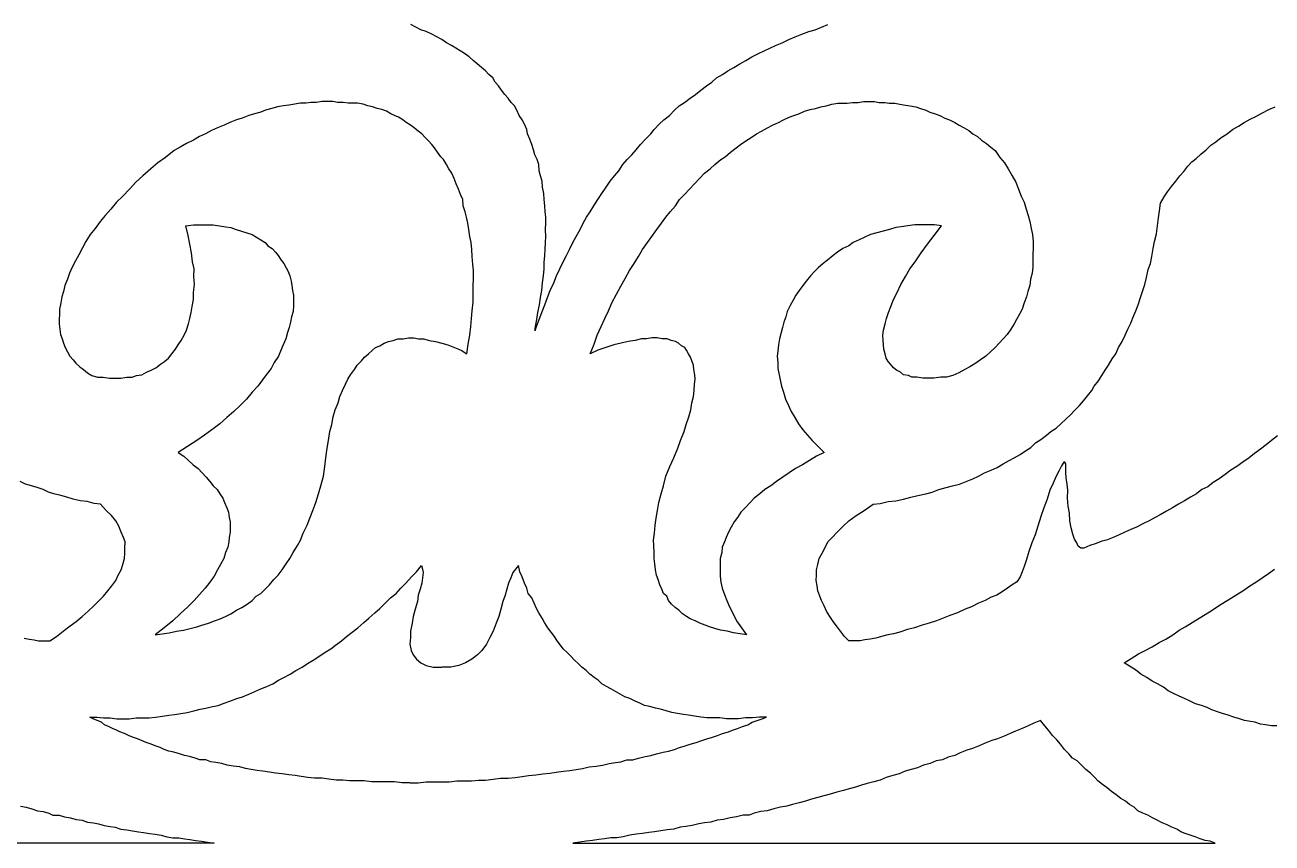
# Model space of a CAD drawing. Extents: x -550 to 550, y -550 to 550.
# Drawn here: x -146.01 to -100.31, y -479.98 to -449.99 of the extents above; entities that cross this region are included whole.
import ezdxf

# ---------------------------------------------------------------- set-up
doc = ezdxf.new("R2010")
doc.units = 0
doc.layers.add('LAYER_1', color=18, linetype='CONTINUOUS')

msp = doc.modelspace()

# ---------------------------------------------------------------- linework, layer by layer
at = {"layer": 'LAYER_1'}
for points in [[(-127.318, -461.182), (-127.32, -461.187), (-127.319, -461.177), (-127.324, -461.187), (-127.298, -461.043), (-127.254, -460.786), (-127.21, -460.529), (-127.157, -460.241), (-127.113, -459.984), (-127.069, -459.727), (-127.044, -459.438), (-126.999, -459.182), (-126.982, -458.925), (-126.974, -458.7), (-126.957, -458.443), (-126.948, -458.219), (-126.931, -457.962), (-126.922, -457.737), (-126.931, -457.481), (-126.923, -457.256), (-126.914, -457.031), (-126.941, -456.839), (-126.959, -456.614), (-126.977, -456.39), (-126.994, -456.165), (-127.039, -455.94), (-127.056, -455.716), (-127.109, -455.523), (-127.162, -455.331), (-127.18, -455.106), (-127.233, -454.914), (-127.321, -454.753), (-127.374, -454.561), (-127.426, -454.368), (-127.505, -454.175), (-127.585, -453.983), (-127.619, -453.822), (-127.698, -453.63), (-127.786, -453.47), (-127.9, -453.309), (-127.979, -453.117), (-128.066, -452.956), (-128.189, -452.828), (-128.303, -452.667), (-128.426, -452.539), (-128.539, -452.378), (-128.653, -452.218), (-128.775, -452.09), (-128.862, -451.929), (-129.011, -451.801), (-129.133, -451.672), (-129.282, -451.544), (-129.43, -451.416), (-129.579, -451.287), (-129.727, -451.159), (-129.902, -451.031), (-130.059, -450.934), (-130.216, -450.838), (-130.374, -450.742), (-130.557, -450.646), (-130.731, -450.517), (-130.915, -450.421), (-131.098, -450.325), (-131.307, -450.228), (-131.5, -450.164), (-131.683, -450.068), (-131.866, -449.972)], [(-127.317, -461.182), (-127.318, -461.187), (-127.314, -461.177), (-127.315, -461.187), (-127.261, -461.043), (-127.163, -460.786), (-127.065, -460.529), (-126.958, -460.241), (-126.86, -459.984), (-126.763, -459.727), (-126.629, -459.438), (-126.532, -459.182), (-126.407, -458.925), (-126.291, -458.7), (-126.167, -458.443), (-126.051, -458.219), (-125.927, -457.962), (-125.812, -457.737), (-125.661, -457.481), (-125.545, -457.256), (-125.43, -457.031), (-125.297, -456.839), (-125.155, -456.614), (-125.013, -456.39), (-124.871, -456.165), (-124.703, -455.94), (-124.561, -455.716), (-124.402, -455.523), (-124.242, -455.331), (-124.101, -455.106), (-123.942, -454.914), (-123.765, -454.753), (-123.606, -454.561), (-123.447, -454.368), (-123.261, -454.175), (-123.076, -453.983), (-122.953, -453.822), (-122.768, -453.63), (-122.591, -453.47), (-122.389, -453.309), (-122.204, -453.117), (-122.028, -452.956), (-121.834, -452.828), (-121.631, -452.667), (-121.438, -452.539), (-121.235, -452.378), (-121.033, -452.218), (-120.84, -452.09), (-120.665, -451.929), (-120.445, -451.801), (-120.252, -451.672), (-120.032, -451.544), (-119.813, -451.416), (-119.594, -451.287), (-119.374, -451.159), (-119.129, -451.031), (-118.918, -450.934), (-118.708, -450.838), (-118.498, -450.742), (-118.261, -450.646), (-118.016, -450.517), (-117.78, -450.421), (-117.543, -450.325), (-117.28, -450.228), (-117.052, -450.164), (-116.816, -450.068), (-116.58, -449.972)], [(-100.102, -465.054), (-100.327, -465.214), (-100.525, -465.375), (-100.724, -465.535), (-100.95, -465.696), (-101.148, -465.856), (-101.374, -466.017), (-101.601, -466.177), (-101.82, -466.306), (-102.019, -466.466), (-102.246, -466.626), (-102.465, -466.755), (-102.665, -466.915), (-102.878, -467.012), (-103.077, -467.172), (-103.298, -467.3), (-103.518, -467.429), (-103.738, -467.557), (-103.958, -467.685), (-104.179, -467.814), (-104.4, -467.942), (-104.586, -468.038), (-104.807, -468.167), (-105.02, -468.263), (-105.269, -468.391), (-105.483, -468.488), (-105.697, -468.584), (-105.911, -468.68), (-106.125, -468.776), (-106.367, -468.873), (-106.539, -468.905), (-106.753, -469.001), (-106.988, -469.065), (-107.202, -469.162), (-107.312, -469.162), (-107.408, -469.097), (-107.461, -468.969), (-107.541, -468.841), (-107.607, -468.648), (-107.665, -468.423), (-107.716, -468.167), (-107.732, -467.878), (-107.783, -467.621), (-107.798, -467.332), (-107.786, -467.044), (-107.817, -466.819), (-107.847, -466.594), (-107.857, -466.402), (-107.867, -466.209), (-107.865, -466.081), (-107.905, -466.017), (-107.932, -466.017), (-108.016, -466.145), (-108.116, -466.338), (-108.215, -466.53), (-108.329, -466.787), (-108.444, -467.044), (-108.546, -467.365), (-108.675, -467.685), (-108.777, -468.006), (-108.886, -468.359), (-108.988, -468.68), (-109.111, -468.969), (-109.213, -469.29), (-109.308, -469.579), (-109.395, -469.835), (-109.467, -470.028), (-109.54, -470.221), (-109.625, -470.349), (-109.667, -470.413), (-109.828, -470.509), (-109.996, -470.638), (-110.191, -470.766), (-110.387, -470.894), (-110.595, -470.959), (-110.819, -471.087), (-111.062, -471.183), (-111.314, -471.312), (-111.557, -471.408), (-111.837, -471.536), (-112.108, -471.633), (-112.353, -471.729), (-112.597, -471.825), (-112.869, -471.921), (-113.133, -471.986), (-113.405, -472.082), (-113.67, -472.146), (-113.942, -472.242), (-114.179, -472.306), (-114.381, -472.338), (-114.618, -472.403), (-114.827, -472.467), (-115.029, -472.499), (-115.231, -472.531), (-115.405, -472.563), (-115.571, -472.563), (-115.71, -472.563), (-115.821, -472.563), (-115.975, -472.403), (-116.122, -472.21), (-116.268, -472.018), (-116.395, -471.857), (-116.513, -471.665), (-116.631, -471.472), (-116.722, -471.28), (-116.812, -471.087), (-116.883, -470.927), (-116.946, -470.734), (-116.98, -470.541), (-117.015, -470.349), (-116.995, -470.156), (-117.002, -469.964), (-116.954, -469.771), (-116.898, -469.547), (-116.795, -469.354), (-116.692, -469.162), (-116.582, -468.937), (-116.432, -468.776), (-116.247, -468.584), (-116.026, -468.359), (-115.814, -468.167), (-115.547, -467.974), (-115.252, -467.782), (-114.923, -467.557), (-114.668, -467.525), (-114.378, -467.461), (-114.096, -467.429), (-113.807, -467.365), (-113.545, -467.3), (-113.282, -467.236), (-112.993, -467.172), (-112.758, -467.108), (-112.516, -467.012), (-112.254, -466.947), (-112.02, -466.883), (-111.758, -466.819), (-111.516, -466.723), (-111.274, -466.626), (-111.06, -466.53), (-110.838, -466.402), (-110.596, -466.306), (-110.382, -466.209), (-110.16, -466.081), (-109.939, -465.953), (-109.752, -465.856), (-109.531, -465.728), (-109.337, -465.6), (-109.143, -465.471), (-108.969, -465.311), (-108.775, -465.182), (-108.574, -465.022), (-108.408, -464.894), (-108.214, -464.765), (-108.041, -464.605), (-107.867, -464.444), (-107.694, -464.284), (-107.548, -464.123), (-107.367, -463.931), (-107.221, -463.77), (-107.068, -463.578), (-106.915, -463.385), (-106.824, -463.225), (-106.671, -463.032), (-106.545, -462.84), (-106.419, -462.647), (-106.294, -462.455), (-106.161, -462.23), (-106.035, -462.038), (-105.929, -461.813), (-105.797, -461.588), (-105.691, -461.364), (-105.586, -461.139), (-105.48, -460.914), (-105.409, -460.722), (-105.296, -460.465), (-105.218, -460.241), (-105.132, -459.984), (-105.054, -459.759), (-104.968, -459.502), (-104.91, -459.246), (-104.844, -458.957), (-104.766, -458.732), (-104.707, -458.476), (-104.668, -458.187), (-104.609, -457.93), (-104.543, -457.641), (-104.504, -457.352), (-104.465, -457.064), (-104.433, -456.807), (-104.394, -456.518), (-104.262, -456.293), (-104.138, -456.101), (-103.987, -455.908), (-103.836, -455.716), (-103.686, -455.523), (-103.542, -455.363), (-103.392, -455.17), (-103.249, -455.01), (-103.086, -454.881), (-102.916, -454.721), (-102.72, -454.561), (-102.551, -454.4), (-102.362, -454.272), (-102.166, -454.111), (-101.951, -453.983), (-101.755, -453.822), (-101.54, -453.694), (-101.325, -453.566), (-101.11, -453.437), (-100.903, -453.341), (-100.662, -453.213), (-100.421, -453.084), (-100.187, -452.988)], [(-146.039, -472.467), (-145.855, -472.499), (-145.671, -472.531), (-145.514, -472.563), (-145.348, -472.563), (-145.21, -472.563), (-145.099, -472.563), (-144.856, -472.403), (-144.603, -472.21), (-144.35, -472.018), (-144.135, -471.857), (-143.91, -471.665), (-143.686, -471.472), (-143.489, -471.28), (-143.292, -471.087), (-143.133, -470.927), (-142.964, -470.734), (-142.823, -470.541), (-142.681, -470.349), (-142.596, -470.156), (-142.482, -469.964), (-142.424, -469.771), (-142.356, -469.547), (-142.352, -469.354), (-142.349, -469.162), (-142.336, -468.937), (-142.397, -468.776), (-142.476, -468.584), (-142.572, -468.359), (-142.678, -468.167), (-142.839, -467.974), (-143.027, -467.782), (-143.233, -467.557), (-143.47, -467.525), (-143.724, -467.461), (-143.988, -467.429), (-144.242, -467.365), (-144.469, -467.3), (-144.696, -467.236), (-144.95, -467.172), (-145.149, -467.108), (-145.338, -467.012), (-145.565, -466.947), (-145.764, -466.883), (-145.99, -466.819), (-146.179, -466.723)], [(-131.898, -477.762), (-131.914, -477.762), (-132.194, -477.762), (-132.466, -477.73), (-132.718, -477.73), (-133.026, -477.73), (-133.306, -477.73), (-133.577, -477.698), (-133.829, -477.698), (-134.109, -477.698), (-134.352, -477.665), (-134.604, -477.665), (-134.875, -477.633), (-135.118, -477.601), (-135.398, -477.601), (-135.641, -477.569), (-135.884, -477.537), (-136.099, -477.505), (-136.342, -477.473), (-136.584, -477.441), (-136.827, -477.409), (-137.042, -477.377), (-137.284, -477.345), (-137.499, -477.312), (-137.714, -477.28), (-137.928, -477.248), (-138.134, -477.184), (-138.376, -477.152), (-138.591, -477.12), (-138.796, -477.056), (-139.01, -477.024), (-139.197, -476.992), (-139.374, -476.927), (-139.597, -476.927), (-139.774, -476.863), (-139.979, -476.799), (-140.165, -476.767), (-140.342, -476.703), (-140.547, -476.639), (-140.733, -476.606), (-140.909, -476.542), (-141.058, -476.478), (-141.235, -476.414), (-141.383, -476.35), (-141.56, -476.286), (-141.736, -476.221), (-141.884, -476.157), (-142.061, -476.093), (-142.209, -476.029), (-142.357, -475.965), (-142.533, -475.9), (-142.654, -475.836), (-142.802, -475.772), (-142.95, -475.708), (-143.098, -475.644), (-143.208, -475.547), (-143.356, -475.483), (-143.504, -475.419), (-143.624, -475.355), (-143.373, -475.355), (-143.132, -475.387), (-142.881, -475.387), (-142.64, -475.419), (-142.417, -475.419), (-142.194, -475.419), (-141.934, -475.387), (-141.711, -475.387), (-141.46, -475.387), (-141.227, -475.355), (-140.967, -475.323), (-140.734, -475.291), (-140.53, -475.259), (-140.297, -475.227), (-140.065, -475.194), (-139.823, -475.13), (-139.582, -475.066), (-139.377, -475.034), (-139.136, -474.97), (-138.931, -474.938), (-138.708, -474.842), (-138.495, -474.777), (-138.244, -474.681), (-138.03, -474.617), (-137.808, -474.521), (-137.585, -474.424), (-137.363, -474.328), (-137.14, -474.232), (-136.918, -474.136), (-136.714, -474.007), (-136.519, -473.911), (-136.288, -473.783), (-136.084, -473.654), (-135.853, -473.526), (-135.65, -473.397), (-135.446, -473.269), (-135.206, -473.109), (-135.003, -472.98), (-134.8, -472.852), (-134.625, -472.724), (-134.413, -472.563), (-134.229, -472.403), (-134.017, -472.242), (-133.806, -472.082), (-133.585, -471.889), (-133.401, -471.729), (-133.181, -471.536), (-132.998, -471.376), (-132.805, -471.183), (-132.613, -470.991), (-132.402, -470.83), (-132.238, -470.638), (-132.046, -470.445), (-131.845, -470.221), (-131.653, -470.028), (-131.48, -469.803), (-131.433, -469.932), (-131.414, -470.06), (-131.44, -470.253), (-131.466, -470.445), (-131.529, -470.67), (-131.592, -470.894), (-131.627, -471.119), (-131.708, -471.408), (-131.779, -471.665), (-131.823, -471.921), (-131.876, -472.21), (-131.884, -472.435), (-131.9, -472.691), (-131.852, -472.916), (-131.785, -473.077), (-131.664, -473.237), (-131.505, -473.365), (-131.31, -473.462), (-131.05, -473.526), (-130.745, -473.526), (-130.728, -473.526)], [(-131.892, -477.762), (-131.876, -477.762), (-131.595, -477.762), (-131.306, -477.73), (-131.054, -477.73), (-130.746, -477.73), (-130.466, -477.73), (-130.177, -477.698), (-129.925, -477.698), (-129.645, -477.698), (-129.384, -477.665), (-129.132, -477.665), (-128.844, -477.633), (-128.583, -477.601), (-128.303, -477.601), (-128.042, -477.569), (-127.782, -477.537), (-127.549, -477.505), (-127.289, -477.473), (-127.028, -477.441), (-126.768, -477.409), (-126.535, -477.377), (-126.275, -477.345), (-126.043, -477.312), (-125.81, -477.28), (-125.578, -477.248), (-125.337, -477.184), (-125.077, -477.152), (-124.845, -477.12), (-124.604, -477.056), (-124.372, -477.024), (-124.168, -476.992), (-123.956, -476.927), (-123.732, -476.927), (-123.52, -476.863), (-123.279, -476.799), (-123.075, -476.767), (-122.863, -476.703), (-122.623, -476.639), (-122.419, -476.606), (-122.207, -476.542), (-122.023, -476.478), (-121.811, -476.414), (-121.627, -476.35), (-121.415, -476.286), (-121.203, -476.221), (-121.02, -476.157), (-120.808, -476.093), (-120.624, -476.029), (-120.44, -475.965), (-120.229, -475.9), (-120.073, -475.836), (-119.889, -475.772), (-119.706, -475.708), (-119.522, -475.644), (-119.359, -475.547), (-119.176, -475.483), (-118.992, -475.419), (-118.837, -475.355), (-119.088, -475.355), (-119.347, -475.387), (-119.597, -475.387), (-119.856, -475.419), (-120.079, -475.419), (-120.302, -475.419), (-120.545, -475.387), (-120.768, -475.387), (-121.019, -475.387), (-121.234, -475.355), (-121.476, -475.323), (-121.691, -475.291), (-121.878, -475.259), (-122.092, -475.227), (-122.307, -475.194), (-122.514, -475.13), (-122.72, -475.066), (-122.906, -475.034), (-123.113, -474.97), (-123.299, -474.938), (-123.469, -474.842), (-123.647, -474.777), (-123.845, -474.681), (-124.023, -474.617), (-124.192, -474.521), (-124.362, -474.424), (-124.531, -474.328), (-124.701, -474.232), (-124.87, -474.136), (-125.003, -474.007), (-125.144, -473.911), (-125.305, -473.783), (-125.438, -473.654), (-125.598, -473.526), (-125.73, -473.397), (-125.863, -473.269), (-126.014, -473.109), (-126.146, -472.98), (-126.279, -472.852), (-126.383, -472.724), (-126.506, -472.563), (-126.602, -472.403), (-126.725, -472.242), (-126.848, -472.082), (-126.962, -471.889), (-127.057, -471.729), (-127.171, -471.536), (-127.266, -471.376), (-127.352, -471.183), (-127.438, -470.991), (-127.561, -470.83), (-127.619, -470.638), (-127.705, -470.445), (-127.781, -470.221), (-127.867, -470.028), (-127.916, -469.803), (-128.034, -469.932), (-128.124, -470.06), (-128.204, -470.253), (-128.284, -470.445), (-128.345, -470.67), (-128.406, -470.894), (-128.495, -471.119), (-128.574, -471.408), (-128.644, -471.665), (-128.742, -471.921), (-128.848, -472.21), (-128.965, -472.435), (-129.09, -472.691), (-129.263, -472.916), (-129.417, -473.077), (-129.628, -473.237), (-129.857, -473.365), (-130.106, -473.462), (-130.401, -473.526), (-130.706, -473.526), (-130.723, -473.526)], [(-100.129, -475.676), (-100.324, -475.676), (-100.54, -475.644), (-100.729, -475.612), (-100.938, -475.547), (-101.099, -475.515), (-101.315, -475.483), (-101.496, -475.419), (-101.706, -475.355), (-101.915, -475.291), (-102.124, -475.227), (-102.305, -475.162), (-102.514, -475.098), (-102.688, -475.002), (-102.897, -474.938), (-103.106, -474.874), (-103.308, -474.777), (-103.51, -474.681), (-103.711, -474.585), (-103.913, -474.489), (-104.114, -474.392), (-104.281, -474.264), (-104.503, -474.136), (-104.704, -474.039), (-104.898, -473.911), (-105.119, -473.783), (-105.306, -473.622), (-105.527, -473.494), (-105.721, -473.365), (-105.463, -473.205), (-105.205, -473.044), (-104.955, -472.916), (-104.705, -472.788), (-104.447, -472.627), (-104.197, -472.499), (-103.94, -472.338), (-103.711, -472.178), (-103.489, -472.05), (-103.233, -471.889), (-102.977, -471.729), (-102.755, -471.6), (-102.499, -471.44), (-102.271, -471.28), (-102.015, -471.119), (-101.794, -470.991), (-101.6, -470.862), (-101.345, -470.702), (-101.117, -470.541), (-100.897, -470.413), (-100.669, -470.253), (-100.442, -470.092), (-100.215, -469.932)], [(-146.175, -478.628), (-145.961, -478.66), (-145.756, -478.724), (-145.551, -478.789), (-145.336, -478.821), (-145.131, -478.885), (-144.982, -478.949), (-144.757, -478.949), (-144.552, -479.013), (-144.337, -479.045), (-144.131, -479.109), (-143.916, -479.142), (-143.711, -479.206), (-143.495, -479.238), (-143.308, -479.27), (-143.103, -479.334), (-142.887, -479.366), (-142.7, -479.398), (-142.494, -479.462), (-142.279, -479.495), (-142.064, -479.527), (-141.848, -479.559), (-141.661, -479.591), (-141.445, -479.623), (-141.23, -479.655), (-141.014, -479.687), (-140.808, -479.751), (-140.593, -479.783), (-140.368, -479.783), (-140.152, -479.815), (-139.964, -479.848), (-139.749, -479.88), (-139.533, -479.912), (-139.317, -479.944), (-139.077, -479.975), (-140.058, -479.975), (-141.039, -479.975), (-142.02, -479.975), (-143.002, -479.975), (-143.983, -479.975), (-144.964, -479.975), (-145.946, -479.975), (-146.927, -479.975)]]:
    msp.add_lwpolyline(points, dxfattribs=at)
for points in [[(-140.387, -465.664), (-140.18, -465.792), (-140.009, -465.953), (-139.839, -466.113), (-139.659, -466.241), (-139.515, -466.402), (-139.372, -466.562), (-139.228, -466.723), (-139.112, -466.883), (-138.958, -467.012), (-138.869, -467.172), (-138.752, -467.332), (-138.691, -467.493), (-138.61, -467.685), (-138.548, -467.846), (-138.523, -468.038), (-138.488, -468.199), (-138.49, -468.391), (-138.492, -468.584), (-138.522, -468.776), (-138.541, -468.937), (-138.571, -469.129), (-138.655, -469.322), (-138.722, -469.547), (-138.834, -469.739), (-138.955, -469.964), (-139.077, -470.188), (-139.226, -470.413), (-139.403, -470.638), (-139.607, -470.862), (-139.812, -471.087), (-140.044, -471.312), (-140.314, -471.568), (-140.584, -471.825), (-140.91, -472.082), (-141.236, -472.338), (-140.977, -472.306), (-140.718, -472.274), (-140.45, -472.21), (-140.191, -472.178), (-139.951, -472.114), (-139.71, -472.05), (-139.525, -471.986), (-139.285, -471.921), (-139.063, -471.825), (-138.85, -471.761), (-138.656, -471.665), (-138.462, -471.568), (-138.258, -471.44), (-138.064, -471.344), (-137.861, -471.215), (-137.685, -471.087), (-137.528, -470.927), (-137.362, -470.83), (-137.205, -470.67), (-137.047, -470.509), (-136.881, -470.317), (-136.724, -470.156), (-136.585, -469.964), (-136.437, -469.739), (-136.299, -469.547), (-136.179, -469.322), (-136.022, -469.065), (-135.911, -468.873), (-135.809, -468.616), (-135.671, -468.327), (-135.569, -468.07), (-135.458, -467.782), (-135.347, -467.493), (-135.254, -467.172), (-135.17, -466.883), (-135.068, -466.53), (-135.02, -466.177), (-134.982, -465.856), (-134.934, -465.503), (-134.878, -465.214), (-134.839, -464.894), (-134.765, -464.637), (-134.708, -464.348), (-134.634, -464.091), (-134.532, -463.835), (-134.467, -463.61), (-134.375, -463.385), (-134.255, -463.161), (-134.172, -462.968), (-134.072, -462.808), (-133.934, -462.615), (-133.834, -462.455), (-133.679, -462.294), (-133.56, -462.166), (-133.415, -462.038), (-133.27, -461.909), (-133.161, -461.813), (-133.007, -461.749), (-132.844, -461.652), (-132.69, -461.588), (-132.518, -461.556), (-132.337, -461.492), (-132.148, -461.492), (-131.95, -461.46), (-131.76, -461.46), (-131.58, -461.492), (-131.39, -461.492), (-131.192, -461.556), (-130.958, -461.588), (-130.732, -461.652), (-130.507, -461.717), (-130.263, -461.813), (-130.02, -461.909), (-129.812, -462.038), (-129.767, -461.685), (-129.704, -461.364), (-129.668, -461.043), (-129.64, -460.754), (-129.613, -460.465), (-129.577, -460.144), (-129.576, -459.855), (-129.576, -459.567), (-129.575, -459.278), (-129.574, -458.989), (-129.592, -458.764), (-129.618, -458.476), (-129.626, -458.219), (-129.66, -457.962), (-129.704, -457.737), (-129.739, -457.481), (-129.782, -457.256), (-129.826, -457.031), (-129.878, -456.839), (-129.948, -456.614), (-129.965, -456.39), (-130.043, -456.197), (-130.122, -456.005), (-130.201, -455.812), (-130.28, -455.62), (-130.358, -455.427), (-130.472, -455.267), (-130.56, -455.106), (-130.664, -454.914), (-130.77, -454.817), (-130.884, -454.657), (-130.998, -454.496), (-131.094, -454.368), (-131.217, -454.24), (-131.339, -454.111), (-131.462, -453.983), (-131.594, -453.887), (-131.743, -453.758), (-131.874, -453.662), (-132.032, -453.566), (-132.164, -453.47), (-132.322, -453.373), (-132.463, -453.309), (-132.603, -453.245), (-132.761, -453.149), (-132.928, -453.084), (-133.105, -453.052), (-133.272, -452.988), (-133.448, -452.956), (-133.615, -452.892), (-133.818, -452.86), (-133.978, -452.86), (-134.163, -452.86), (-134.34, -452.828), (-134.552, -452.828), (-134.728, -452.796), (-134.914, -452.796), (-135.127, -452.796), (-135.322, -452.828), (-135.535, -452.828), (-135.703, -452.86), (-135.916, -452.86), (-136.111, -452.892), (-136.333, -452.924), (-136.529, -452.956), (-136.751, -452.988), (-136.957, -453.052), (-137.188, -453.117), (-137.367, -453.181), (-137.599, -453.245), (-137.805, -453.309), (-138.047, -453.405), (-138.252, -453.47), (-138.494, -453.566), (-138.71, -453.662), (-138.952, -453.758), (-139.168, -453.855), (-139.394, -453.983), (-139.61, -454.079), (-139.836, -454.208), (-140.088, -454.336), (-140.314, -454.464), (-140.54, -454.593), (-140.86, -454.849), (-141.133, -455.042), (-141.389, -455.267), (-141.683, -455.523), (-141.94, -455.748), (-142.18, -456.005), (-142.421, -456.261), (-142.651, -456.486), (-142.866, -456.743), (-143.07, -456.967), (-143.247, -457.192), (-143.435, -457.449), (-143.613, -457.673), (-143.774, -457.93), (-143.898, -458.155), (-144.033, -458.411), (-144.157, -458.636), (-144.281, -458.861), (-144.379, -459.085), (-144.449, -459.31), (-144.547, -459.535), (-144.591, -459.759), (-144.651, -459.952), (-144.695, -460.176), (-144.739, -460.401), (-144.745, -460.594), (-144.752, -460.786), (-144.748, -460.947), (-144.727, -461.139), (-144.707, -461.332), (-144.649, -461.492), (-144.591, -461.652), (-144.533, -461.813), (-144.447, -461.973), (-144.362, -462.134), (-144.24, -462.262), (-144.144, -462.391), (-143.994, -462.519), (-143.862, -462.615), (-143.712, -462.744), (-143.551, -462.84), (-143.354, -462.904), (-143.137, -462.904), (-142.903, -462.936), (-142.686, -462.936), (-142.496, -462.936), (-142.269, -462.904), (-142.079, -462.904), (-141.923, -462.84), (-141.723, -462.808), (-141.558, -462.711), (-141.376, -462.647), (-141.211, -462.551), (-141.036, -462.423), (-140.898, -462.326), (-140.751, -462.198), (-140.621, -462.038), (-140.491, -461.877), (-140.388, -461.717), (-140.285, -461.556), (-140.172, -461.364), (-140.087, -461.171), (-140.019, -460.947), (-139.96, -460.754), (-139.919, -460.529), (-139.878, -460.305), (-139.827, -460.048), (-139.829, -459.791), (-139.795, -459.502), (-139.815, -459.214), (-139.808, -458.925), (-139.864, -458.668), (-139.901, -458.347), (-139.964, -458.026), (-140.027, -457.705), (-140.107, -457.352), (-139.829, -457.32), (-139.587, -457.32), (-139.346, -457.32), (-139.105, -457.32), (-138.873, -457.352), (-138.641, -457.384), (-138.463, -457.417), (-138.268, -457.481), (-138.073, -457.545), (-137.878, -457.609), (-137.683, -457.673), (-137.524, -457.77), (-137.365, -457.866), (-137.206, -457.962), (-137.11, -458.09), (-136.951, -458.187), (-136.828, -458.315), (-136.732, -458.443), (-136.618, -458.604), (-136.522, -458.732), (-136.435, -458.893), (-136.366, -459.021), (-136.306, -459.182), (-136.255, -459.374), (-136.222, -459.535), (-136.198, -459.727), (-136.165, -459.888), (-136.168, -460.08), (-136.171, -460.273), (-136.183, -460.497), (-136.24, -460.69), (-136.27, -460.882), (-136.327, -461.075), (-136.384, -461.267), (-136.45, -461.492), (-136.544, -461.717), (-136.637, -461.941), (-136.721, -462.134), (-136.869, -462.358), (-136.99, -462.583), (-137.165, -462.808), (-137.303, -463), (-137.479, -463.225), (-137.681, -463.45), (-137.893, -463.706), (-138.123, -463.931), (-138.353, -464.156), (-138.611, -464.38), (-138.869, -464.605), (-139.154, -464.829), (-139.43, -465.022), (-139.706, -465.214), (-140.046, -465.439)], [(-116.723, -465.664), (-117.001, -465.792), (-117.26, -465.953), (-117.519, -466.113), (-117.77, -466.241), (-118.002, -466.402), (-118.234, -466.562), (-118.467, -466.723), (-118.671, -466.883), (-118.896, -467.012), (-119.074, -467.172), (-119.279, -467.332), (-119.429, -467.493), (-119.616, -467.685), (-119.767, -467.846), (-119.898, -468.038), (-120.022, -468.199), (-120.126, -468.391), (-120.23, -468.584), (-120.307, -468.776), (-120.376, -468.937), (-120.453, -469.129), (-120.475, -469.322), (-120.532, -469.547), (-120.527, -469.739), (-120.529, -469.964), (-120.532, -470.188), (-120.506, -470.413), (-120.454, -470.638), (-120.373, -470.862), (-120.292, -471.087), (-120.184, -471.312), (-120.056, -471.568), (-119.928, -471.825), (-119.744, -472.082), (-119.56, -472.338), (-119.801, -472.306), (-120.042, -472.274), (-120.275, -472.21), (-120.516, -472.178), (-120.721, -472.114), (-120.926, -472.05), (-121.075, -471.986), (-121.28, -471.921), (-121.449, -471.825), (-121.626, -471.761), (-121.767, -471.665), (-121.908, -471.568), (-122.041, -471.44), (-122.182, -471.344), (-122.314, -471.215), (-122.419, -471.087), (-122.488, -470.927), (-122.601, -470.83), (-122.67, -470.67), (-122.738, -470.509), (-122.798, -470.317), (-122.866, -470.156), (-122.899, -469.964), (-122.923, -469.739), (-122.955, -469.547), (-122.951, -469.322), (-122.966, -469.065), (-122.971, -468.873), (-122.931, -468.616), (-122.91, -468.327), (-122.87, -468.07), (-122.822, -467.782), (-122.773, -467.493), (-122.689, -467.172), (-122.613, -466.883), (-122.521, -466.53), (-122.373, -466.177), (-122.234, -465.856), (-122.087, -465.503), (-121.984, -465.214), (-121.845, -464.894), (-121.778, -464.637), (-121.675, -464.348), (-121.608, -464.091), (-121.568, -463.835), (-121.509, -463.61), (-121.477, -463.385), (-121.473, -463.161), (-121.449, -462.968), (-121.462, -462.808), (-121.492, -462.615), (-121.504, -462.455), (-121.571, -462.294), (-121.618, -462.166), (-121.693, -462.038), (-121.767, -461.909), (-121.823, -461.813), (-121.942, -461.749), (-122.052, -461.652), (-122.17, -461.588), (-122.324, -461.556), (-122.469, -461.492), (-122.659, -461.492), (-122.839, -461.46), (-123.029, -461.46), (-123.227, -461.492), (-123.416, -461.492), (-123.65, -461.556), (-123.902, -461.588), (-124.163, -461.652), (-124.424, -461.717), (-124.72, -461.813), (-125.017, -461.909), (-125.296, -462.038), (-125.146, -461.685), (-125.032, -461.364), (-124.891, -461.043), (-124.759, -460.754), (-124.626, -460.465), (-124.486, -460.144), (-124.327, -459.855), (-124.168, -459.567), (-124.009, -459.278), (-123.85, -458.989), (-123.709, -458.764), (-123.524, -458.476), (-123.374, -458.219), (-123.197, -457.962), (-123.029, -457.737), (-122.853, -457.481), (-122.686, -457.256), (-122.518, -457.031), (-122.359, -456.839), (-122.165, -456.614), (-122.025, -456.39), (-121.84, -456.197), (-121.655, -456.005), (-121.47, -455.812), (-121.285, -455.62), (-121.1, -455.427), (-120.897, -455.267), (-120.721, -455.106), (-120.51, -454.914), (-120.351, -454.817), (-120.149, -454.657), (-119.947, -454.496), (-119.78, -454.368), (-119.586, -454.24), (-119.392, -454.111), (-119.199, -453.983), (-119.014, -453.887), (-118.794, -453.758), (-118.609, -453.662), (-118.398, -453.566), (-118.213, -453.47), (-118.002, -453.373), (-117.826, -453.309), (-117.65, -453.245), (-117.439, -453.149), (-117.236, -453.084), (-117.042, -453.052), (-116.839, -452.988), (-116.645, -452.956), (-116.443, -452.892), (-116.222, -452.86), (-116.063, -452.86), (-115.877, -452.86), (-115.683, -452.828), (-115.471, -452.828), (-115.277, -452.796), (-115.091, -452.796), (-114.878, -452.796), (-114.701, -452.828), (-114.488, -452.828), (-114.337, -452.86), (-114.125, -452.86), (-113.947, -452.892), (-113.743, -452.924), (-113.565, -452.956), (-113.36, -452.988), (-113.19, -453.052), (-112.994, -453.117), (-112.85, -453.181), (-112.654, -453.245), (-112.484, -453.309), (-112.295, -453.405), (-112.125, -453.47), (-111.936, -453.566), (-111.773, -453.662), (-111.584, -453.758), (-111.422, -453.855), (-111.267, -453.983), (-111.104, -454.079), (-110.949, -454.208), (-110.767, -454.336), (-110.612, -454.464), (-110.457, -454.593), (-110.279, -454.849), (-110.112, -455.042), (-109.98, -455.267), (-109.828, -455.523), (-109.695, -455.748), (-109.597, -456.005), (-109.498, -456.261), (-109.391, -456.486), (-109.319, -456.743), (-109.239, -456.967), (-109.185, -457.192), (-109.139, -457.449), (-109.085, -457.673), (-109.066, -457.93), (-109.066, -458.155), (-109.073, -458.411), (-109.073, -458.636), (-109.072, -458.861), (-109.099, -459.085), (-109.152, -459.31), (-109.179, -459.535), (-109.259, -459.759), (-109.305, -459.952), (-109.385, -460.176), (-109.466, -460.401), (-109.565, -460.594), (-109.665, -460.786), (-109.758, -460.947), (-109.884, -461.139), (-110.011, -461.332), (-110.158, -461.492), (-110.305, -461.652), (-110.451, -461.813), (-110.625, -461.973), (-110.799, -462.134), (-110.992, -462.262), (-111.159, -462.391), (-111.379, -462.519), (-111.565, -462.615), (-111.786, -462.744), (-111.999, -462.84), (-112.232, -462.904), (-112.449, -462.904), (-112.701, -462.936), (-112.918, -462.936), (-113.108, -462.936), (-113.318, -462.904), (-113.508, -462.904), (-113.628, -462.84), (-113.81, -462.808), (-113.922, -462.711), (-114.069, -462.647), (-114.18, -462.551), (-114.284, -462.423), (-114.369, -462.326), (-114.446, -462.198), (-114.487, -462.038), (-114.529, -461.877), (-114.543, -461.717), (-114.557, -461.556), (-114.564, -461.364), (-114.543, -461.171), (-114.487, -460.947), (-114.439, -460.754), (-114.356, -460.529), (-114.274, -460.305), (-114.183, -460.048), (-114.038, -459.791), (-113.913, -459.502), (-113.733, -459.214), (-113.581, -458.925), (-113.383, -458.668), (-113.17, -458.347), (-112.929, -458.026), (-112.689, -457.705), (-112.415, -457.352), (-112.675, -457.32), (-112.916, -457.32), (-113.157, -457.32), (-113.399, -457.32), (-113.648, -457.352), (-113.897, -457.384), (-114.093, -457.417), (-114.324, -457.481), (-114.554, -457.545), (-114.785, -457.609), (-115.016, -457.673), (-115.228, -457.77), (-115.44, -457.866), (-115.652, -457.962), (-115.819, -458.09), (-116.031, -458.187), (-116.225, -458.315), (-116.392, -458.443), (-116.594, -458.604), (-116.761, -458.732), (-116.936, -458.893), (-117.077, -459.021), (-117.225, -459.182), (-117.382, -459.374), (-117.504, -459.535), (-117.634, -459.727), (-117.756, -459.888), (-117.859, -460.08), (-117.963, -460.273), (-118.074, -460.497), (-118.124, -460.69), (-118.2, -460.882), (-118.249, -461.075), (-118.299, -461.267), (-118.356, -461.492), (-118.387, -461.717), (-118.417, -461.941), (-118.44, -462.134), (-118.416, -462.358), (-118.419, -462.583), (-118.368, -462.808), (-118.336, -463), (-118.285, -463.225), (-118.206, -463.45), (-118.136, -463.706), (-118.03, -463.931), (-117.924, -464.156), (-117.79, -464.38), (-117.657, -464.605), (-117.495, -464.829), (-117.326, -465.022), (-117.156, -465.214), (-116.94, -465.439)], [(-125.935, -479.975), (-124.954, -479.975), (-123.973, -479.975), (-122.992, -479.975), (-122.01, -479.975), (-121.029, -479.975), (-120.048, -479.975), (-119.066, -479.975), (-118.085, -479.975), (-117.104, -479.975), (-116.123, -479.975), (-115.141, -479.975), (-114.16, -479.975), (-113.179, -479.975), (-112.197, -479.975), (-111.216, -479.975), (-110.235, -479.975), (-109.254, -479.975), (-108.272, -479.975), (-107.291, -479.975), (-106.31, -479.975), (-105.329, -479.975), (-104.347, -479.975), (-103.366, -479.975), (-102.385, -479.975), (-102.568, -479.912), (-102.758, -479.88), (-102.941, -479.815), (-103.124, -479.751), (-103.308, -479.687), (-103.491, -479.623), (-103.645, -479.559), (-103.793, -479.462), (-103.976, -479.398), (-104.152, -479.302), (-104.335, -479.238), (-104.51, -479.142), (-104.686, -479.045), (-104.862, -478.949), (-105.044, -478.885), (-105.219, -478.789), (-105.36, -478.66), (-105.535, -478.564), (-105.675, -478.436), (-105.85, -478.339), (-106.018, -478.211), (-106.186, -478.083), (-106.353, -477.954), (-106.521, -477.826), (-106.688, -477.698), (-106.8, -477.569), (-106.96, -477.409), (-107.127, -477.28), (-107.286, -477.12), (-107.446, -476.959), (-107.62, -476.863), (-107.752, -476.703), (-107.911, -476.542), (-108.063, -476.35), (-108.194, -476.189), (-108.353, -476.029), (-108.504, -475.836), (-108.635, -475.676), (-108.786, -475.483), (-109.031, -475.58), (-109.249, -475.676), (-109.466, -475.772), (-109.711, -475.868), (-109.901, -475.965), (-110.119, -476.061), (-110.364, -476.157), (-110.575, -476.221), (-110.82, -476.318), (-111.038, -476.414), (-111.284, -476.51), (-111.495, -476.574), (-111.741, -476.671), (-111.931, -476.767), (-112.17, -476.831), (-112.388, -476.927), (-112.62, -476.959), (-112.838, -477.056), (-113.077, -477.12), (-113.296, -477.216), (-113.535, -477.28), (-113.746, -477.345), (-113.965, -477.441), (-114.204, -477.505), (-114.444, -477.569), (-114.663, -477.665), (-114.902, -477.73), (-115.142, -477.794), (-115.353, -477.858), (-115.565, -477.922), (-115.805, -477.986), (-116.016, -478.051), (-116.256, -478.115), (-116.496, -478.179), (-116.736, -478.243), (-116.948, -478.307), (-117.188, -478.371), (-117.4, -478.436), (-117.64, -478.5), (-117.881, -478.564), (-118.093, -478.628), (-118.325, -478.66), (-118.566, -478.724), (-118.806, -478.789), (-119.039, -478.821), (-119.279, -478.885), (-119.464, -478.949), (-119.688, -478.949), (-119.929, -479.013), (-120.162, -479.045), (-120.403, -479.109), (-120.635, -479.142), (-120.876, -479.206), (-121.109, -479.238), (-121.314, -479.27), (-121.555, -479.334), (-121.788, -479.366), (-121.993, -479.398), (-122.234, -479.462), (-122.467, -479.495), (-122.701, -479.527), (-122.934, -479.559), (-123.139, -479.591), (-123.372, -479.623), (-123.605, -479.655), (-123.838, -479.687), (-124.08, -479.751), (-124.313, -479.783), (-124.538, -479.783), (-124.772, -479.815), (-124.977, -479.848), (-125.211, -479.88), (-125.444, -479.912), (-125.677, -479.944)]]:
    msp.add_lwpolyline(points, close=True, dxfattribs=at)

doc.saveas('drawing.dxf')
